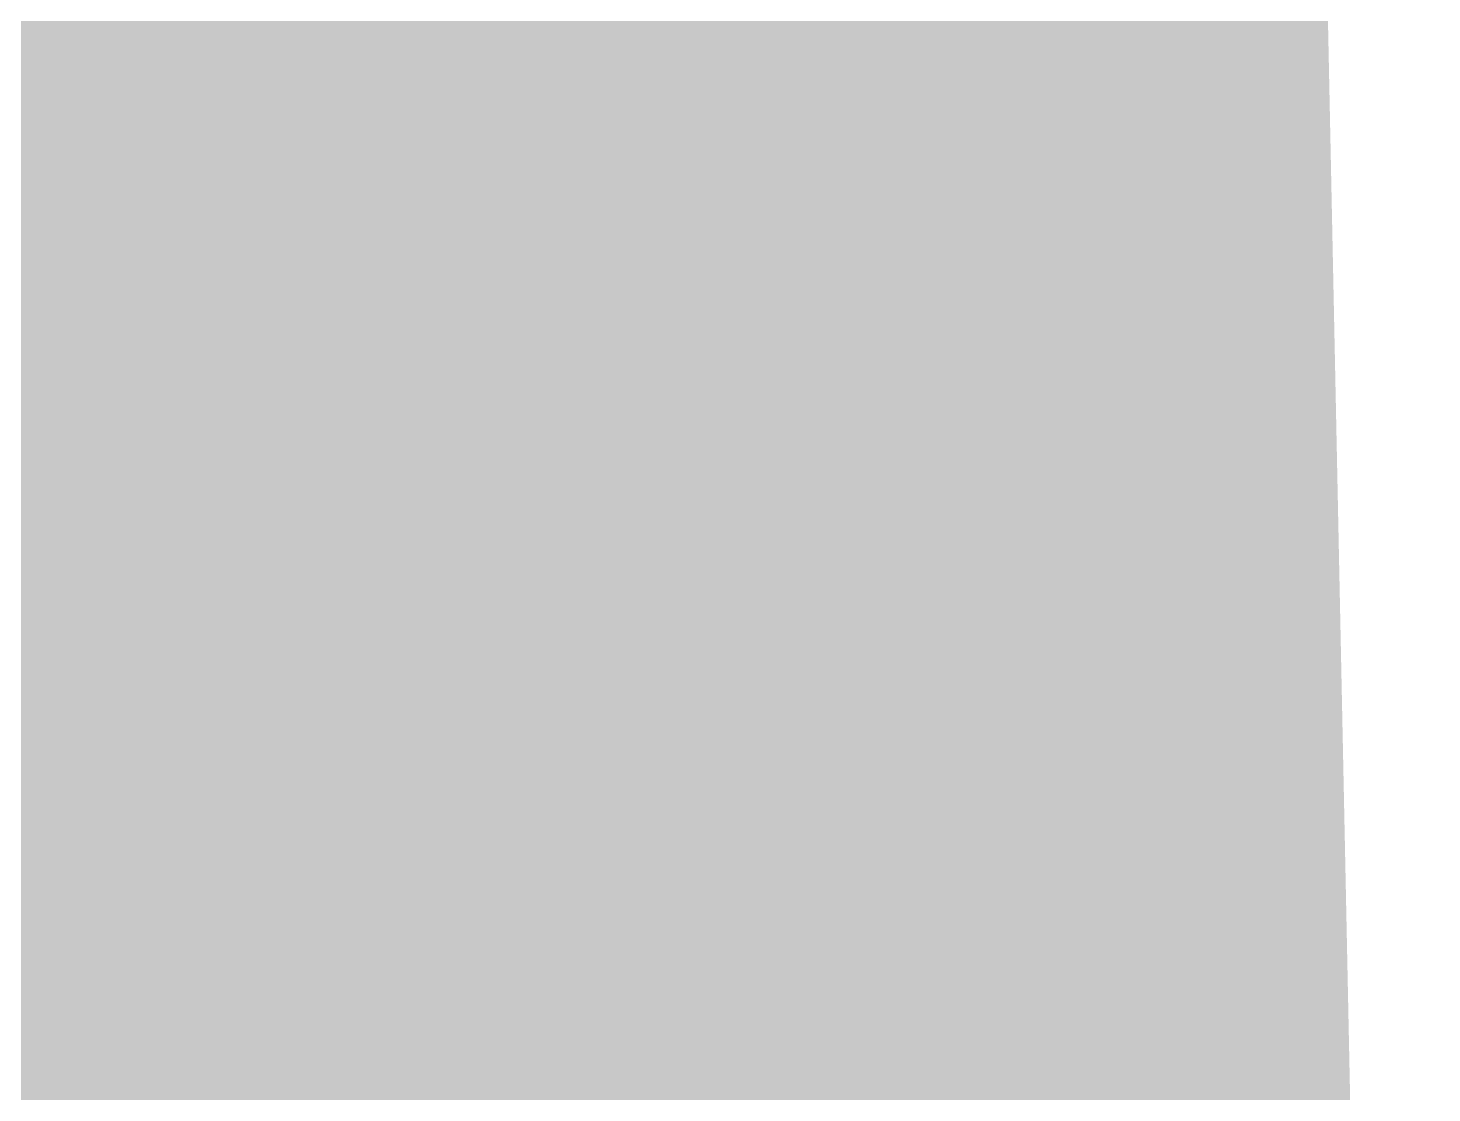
# Model space of a CAD drawing. Header units: inches. Extents: x -4169 to -1846, y 9706 to 12377.
# Drawn here: x -3498.0034 to -3497.9237, y 10707.1156 to 10707.1761 of the extents above; entities that cross this region are included whole.
import ezdxf

# ---------------------------------------------------------------- set-up
doc = ezdxf.new("R2010")
doc.units = ezdxf.units.IN
doc.header["$MEASUREMENT"] = 0
doc.layers.add('A-CLNG-PATT-1', color=35, linetype='Continuous', lineweight=18)
doc.layers.add('I-WALL', color=2, linetype='Continuous', lineweight=18)

msp = doc.modelspace()

# ---------------------------------------------------------------- hatches: boundary and pattern name
at = {"layer": 'A-CLNG-PATT-1'}
h = msp.add_hatch(dxfattribs=at)
h.set_pattern_fill('FP_27', color=256, style=0, pattern_type=2)
h.set_pattern_definition([(108.435, (4.16, 0), (-16.000521, 32.0003383), [6.072, -44.525]), (139.399, (2.24, 5.76), (-96.00016541, 79.9998798), [2.95, -144.562]), (136.848, (16, 7.68), (-240.00202852, 223.9982064), [7.018, -343.889]), (109.983, (10.88, 12.48), (-47.99971113, 127.99986808), [3.746, -183.53]), (90, (9.6, 0), (-16, 16), [3.2, -12.8]), (118.443, (9.6, 3.2), (112.0002199, -207.99937941), [8.734, -427.981]), (84.289, (5.44, 10.88), (-16.00092206, -143.99947947), [3.216, -157.582]), (129.806, (5.76, 14.08), (64.00060153, -80.0001644), [2.499, -122.465])])
h.paths.add_polyline_path([(-3464.183975, 10649.857928), (-3435.323737, 10649.857928), (-3435.323737, 10668.807928), (-3497.923737, 10668.807928), (-3497.923737, 10650.189396), (-3479.923737, 10650.189396), (-3479.923737, 10649.857928)], flags=0)
h.paths.add_polyline_path([(-3464.183975, 10669.057928), (-3435.323737, 10669.057928), (-3435.323737, 10707.207928), (-3497.923737, 10707.207928), (-3497.923737, 10669.057928), (-3472.241619, 10669.057928)], flags=0)
h.paths.add_polyline_path([(-3464.183975, 10707.457928), (-3435.323737, 10707.457928), (-3435.323737, 10726.407928), (-3478.298737, 10726.407928), (-3478.298737, 10707.457928)], flags=0)
at = {"layer": 'I-WALL'}
h = msp.add_hatch(color=256, dxfattribs=at)
h.paths.add_polyline_path([(-3497.923737, 10650.189396), (-3497.949943, 10666.889396), (-3498.548737, 10666.889396), (-3498.548737, 10650.189396), (-3497.949943, 10650.189396)], flags=0)
h.paths.add_polyline_path([(-3497.949943, 10706.889396), (-3497.923737, 10706.889396), (-3497.949943, 10708.164396), (-3498.548737, 10708.164396), (-3498.548737, 10706.889396), (-3498.401225, 10706.889396)], flags=0)

doc.saveas('drawing.dxf')
